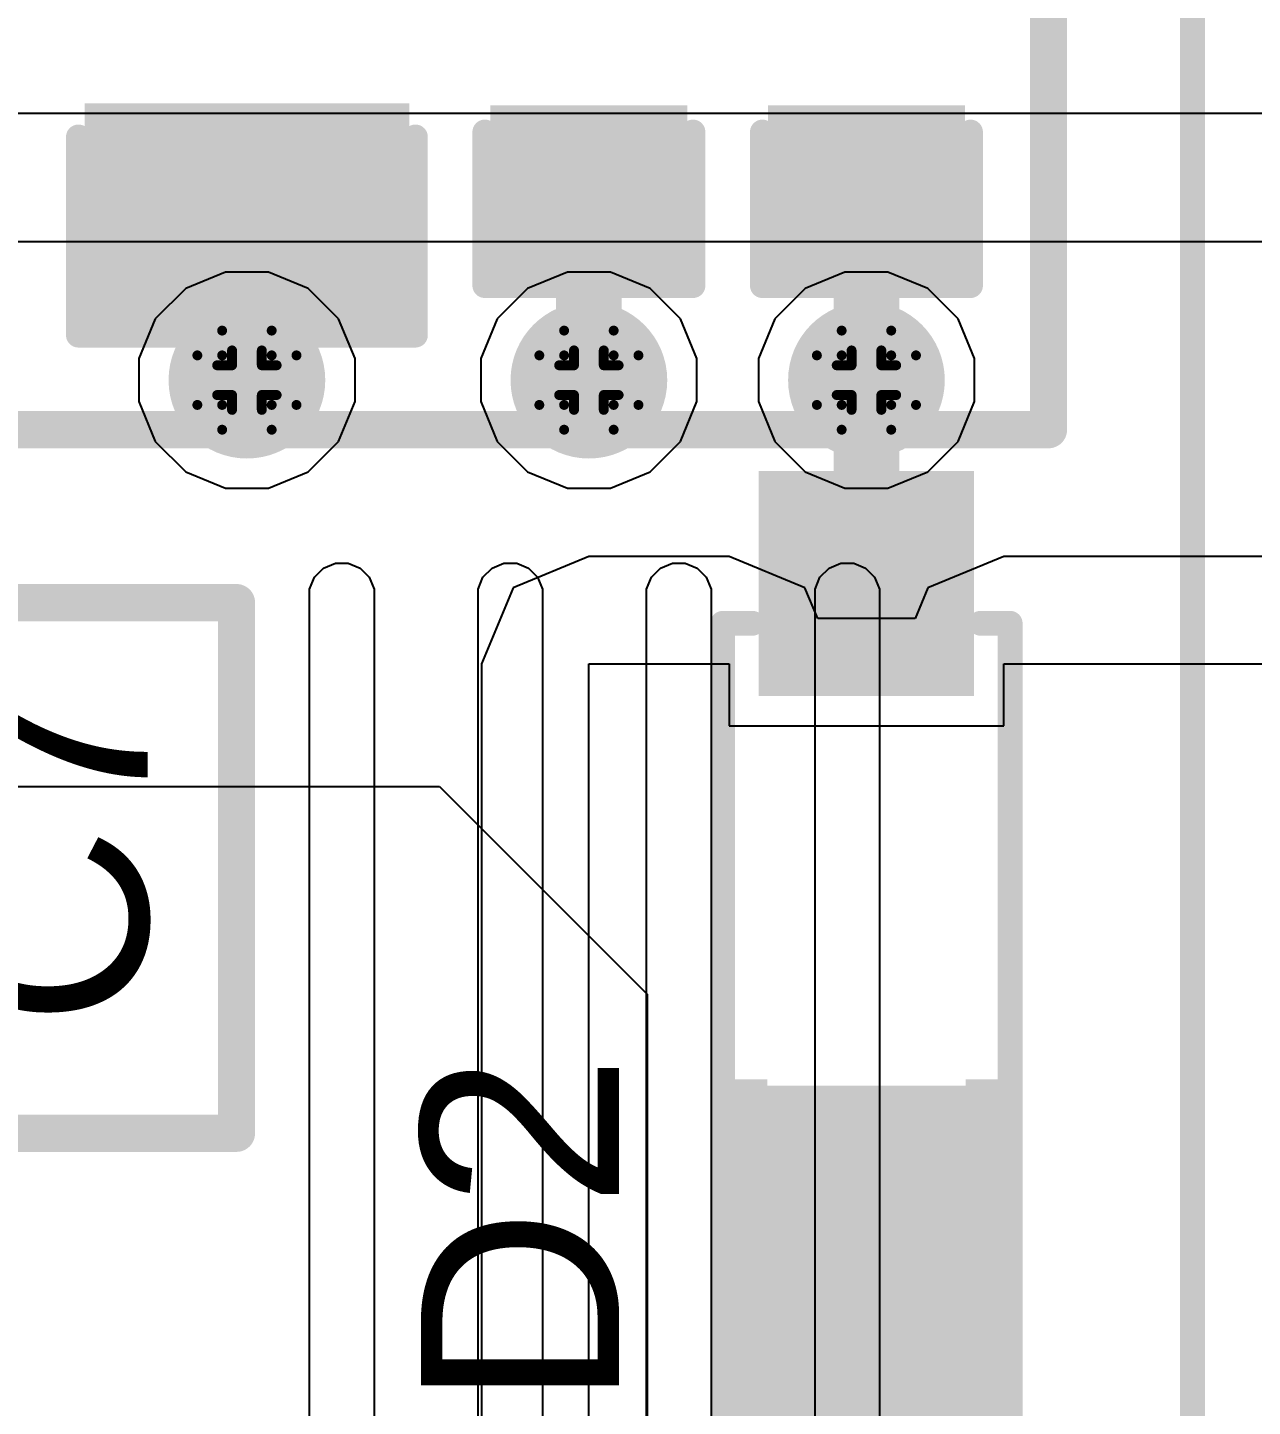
# Model space of a CAD drawing. Header units: inches. Extents: x -4 to 5258, y -4 to 5281.
# Drawn here: x 132.44 to 138.72, y 45.39 to 52.46 of the extents above; entities that cross this region are included whole.
import ezdxf

# ---------------------------------------------------------------- set-up
doc = ezdxf.new("R2010")
doc.units = ezdxf.units.IN
for name, color, linetype in [('Bottom Layer', 5, 'Continuous'), ('Bottom Solder', 6, 'Continuous'), ('Drill Drawing', 1, 'Continuous'), ('Layer 1', 16, 'Continuous'), ('Layer 2', 76, 'Continuous'), ('Top Layer', 1, 'Continuous'), ('Top Overlay', 2, 'Continuous'), ('Top Paste', 8, 'Continuous'), ('Top Solder', 216, 'Continuous'), ('Via Holes', 16, 'Continuous')]:
    doc.layers.add(name, color=color, linetype=linetype)
doc.styles.add('Arial', font='', dxfattribs={"height": 0.2})
doc.styles.get('Arial').set_extended_font_data('Arial')

# ---------------------------------------------------------------- blocks, each defined once
blk = doc.blocks.new('178_6165_0002_217')
at = {"layer": 'Top Overlay'}
blk.add_lwpolyline([(10.033, -3.047873, 0.127, 0.127, 0), (-10.033, -3.047873, 0.127, 0.127, 0)], format="xyseb", dxfattribs=at)
blk = doc.blocks.new('SOD_123_231')
at = {"layer": 'Top Layer'}
for points in [[(-1.09999526, 0.45000037), (-1.09999526, -0.45000037), (-2.0499959, -0.45000037), (-2.0499959, 0.45000037)], [(2.05000352, 0.45000037), (2.05000352, -0.45000037), (1.10000288, -0.45000037), (1.10000288, 0.45000037)]]:
    blk.add_hatch(color=1, dxfattribs=at).paths.add_polyline_path(points)
at = {"layer": 'Top Overlay'}
for points in [[(0.9652025399999999, 0.50799746), (2.81939746, 0.50799746), (2.81939746, 0.79999586), (0.9652025399999999, 0.79999586)], [(2.1183981, -0.7874), (2.81799538, -0.7874), (2.81799538, 0.7874), (2.1183981, 0.7874)], [(0.96523302, -0.7999628399999998), (2.81942794, -0.7999628399999998), (2.81942794, -0.50796444), (0.96523302, -0.50796444)]]:
    blk.add_hatch(color=2, dxfattribs=at).paths.add_polyline_path(points)
at = {"layer": 'Top Paste'}
for points in [[(-1.09999526, 0.45000037), (-1.09999526, -0.45000037), (-2.0499959, -0.45000037), (-2.0499959, 0.45000037)], [(2.05000352, 0.45000037), (2.05000352, -0.45000037), (1.10000288, -0.45000037), (1.10000288, 0.45000037)]]:
    blk.add_hatch(color=8, dxfattribs=at).paths.add_polyline_path(points)
at = {"layer": 'Top Solder'}
for points in [[(-0.9983952599999999, 0.55160037), (-0.9983952599999999, -0.55160037), (-2.1515959, -0.55160037), (-2.1515959, 0.55160037)], [(2.15160352, 0.55160037), (2.15160352, -0.55160037), (0.99840288, -0.55160037), (0.99840288, 0.55160037)]]:
    blk.add_hatch(color=216, dxfattribs=at).paths.add_polyline_path(points)
at = {"layer": 'Top Overlay'}
for points in [[(0.9652025399999999, 0.7366, 0.127, 0.127, 0), (-1.37159746, 0.7366, 0.127, 0.127, 0)], [(-1.37159746, 0.5842025399999999, 0.127, 0.127, 0), (-1.37159746, 0.7366, 0.127, 0.127, 0)], [(-1.37159746, -0.7366, 0.127, 0.127, 0), (-1.37159746, -0.5842025399999999, 0.127, 0.127, 0)], [(0.9652025399999999, -0.7366, 0.127, 0.127, 0), (-1.37159746, -0.7366, 0.127, 0.127, 0)]]:
    blk.add_lwpolyline(points, format="xyseb", dxfattribs=at)
for points in [[(-1.40334746, 0.7366, 0.0635, 0.0635, 1), (-1.33984746, 0.7366, 0.0635, 0.0635, 1)], [(-1.40334746, 0.7366, 0.0635, 0.0635, 1), (-1.33984746, 0.7366, 0.0635, 0.0635, 1)], [(0.93345254, 0.7366, 0.0635, 0.0635, 1), (0.99695254, 0.7366, 0.0635, 0.0635, 1)], [(-1.40334746, 0.5842025399999999, 0.0635, 0.0635, 1), (-1.33984746, 0.5842025399999999, 0.0635, 0.0635, 1)], [(-1.40334746, -0.5842025399999999, 0.0635, 0.0635, 1), (-1.33984746, -0.5842025399999999, 0.0635, 0.0635, 1)], [(-1.40334746, -0.7366, 0.0635, 0.0635, 1), (-1.33984746, -0.7366, 0.0635, 0.0635, 1)], [(-1.40334746, -0.7366, 0.0635, 0.0635, 1), (-1.33984746, -0.7366, 0.0635, 0.0635, 1)], [(0.93345254, -0.7366, 0.0635, 0.0635, 1), (0.99695254, -0.7366, 0.0635, 0.0635, 1)]]:
    blk.add_lwpolyline(points, format="xyseb", close=True, dxfattribs=at)
blk = doc.blocks.new('C___0603_304')
at = {"layer": 'Top Layer'}
for points in [[(-0.3809999999999999, 0.4445), (-0.3809999999999999, -0.4445), (-1.143, -0.4445), (-1.143, 0.4445)], [(1.143, 0.4445), (1.143, -0.4445), (0.3809999999999999, -0.4445), (0.3809999999999999, 0.4445)]]:
    blk.add_hatch(color=1, dxfattribs=at).paths.add_polyline_path(points)
at = {"layer": 'Top Paste'}
for points in [[(-0.3809999999999999, 0.4445), (-0.3809999999999999, -0.4445), (-1.143, -0.4445), (-1.143, 0.4445)], [(1.143, 0.4445), (1.143, -0.4445), (0.3809999999999999, -0.4445), (0.3809999999999999, 0.4445)]]:
    blk.add_hatch(color=8, dxfattribs=at).paths.add_polyline_path(points)
at = {"layer": 'Top Solder'}
for points in [[(-0.3210001199999999, 0.50449988), (-0.3210001199999999, -0.50449988), (-1.20299988, -0.50449988), (-1.20299988, 0.50449988)], [(1.20299988, 0.50449988), (1.20299988, -0.50449988), (0.3210001199999999, -0.50449988), (0.3210001199999999, 0.50449988)]]:
    blk.add_hatch(color=216, dxfattribs=at).paths.add_polyline_path(points)
at = {"layer": 'Top Overlay'}
for points in [[(-1.2446, 0.5334, 0.127, 0.127, 0), (-1.2446, -0.5334, 0.127, 0.127, 0)], [(-1.2446, 0.5334, 0.127, 0.127, 0), (-0.4571999999999999, 0.5334, 0.127, 0.127, 0)], [(0.4571999999999999, 0.5334, 0.127, 0.127, 0), (1.2446, 0.5334, 0.127, 0.127, 0)], [(1.2446, 0.5334, 0.127, 0.127, 0), (1.2446, -0.5334, 0.127, 0.127, 0)], [(-1.2446, -0.5334, 0.127, 0.127, 0), (-0.4571999999999999, -0.5334, 0.127, 0.127, 0)], [(0.4571999999999999, -0.5334, 0.127, 0.127, 0), (1.2446, -0.5334, 0.127, 0.127, 0)]]:
    blk.add_lwpolyline(points, format="xyseb", dxfattribs=at)
for points in [[(-1.27635, 0.5334, 0.0635, 0.0635, 1), (-1.21285, 0.5334, 0.0635, 0.0635, 1)], [(-1.27635, 0.5334, 0.0635, 0.0635, 1), (-1.21285, 0.5334, 0.0635, 0.0635, 1)], [(-0.4889499999999999, 0.5334, 0.0635, 0.0635, 1), (-0.42545, 0.5334, 0.0635, 0.0635, 1)], [(0.42545, 0.5334, 0.0635, 0.0635, 1), (0.4889499999999999, 0.5334, 0.0635, 0.0635, 1)], [(1.21285, 0.5334, 0.0635, 0.0635, 1), (1.27635, 0.5334, 0.0635, 0.0635, 1)], [(1.21285, 0.5334, 0.0635, 0.0635, 1), (1.27635, 0.5334, 0.0635, 0.0635, 1)], [(-1.27635, -0.5334, 0.0635, 0.0635, 1), (-1.21285, -0.5334, 0.0635, 0.0635, 1)], [(-1.27635, -0.5334, 0.0635, 0.0635, 1), (-1.21285, -0.5334, 0.0635, 0.0635, 1)], [(-0.4889499999999999, -0.5334, 0.0635, 0.0635, 1), (-0.42545, -0.5334, 0.0635, 0.0635, 1)], [(0.42545, -0.5334, 0.0635, 0.0635, 1), (0.4889499999999999, -0.5334, 0.0635, 0.0635, 1)], [(1.21285, -0.5334, 0.0635, 0.0635, 1), (1.27635, -0.5334, 0.0635, 0.0635, 1)], [(1.21285, -0.5334, 0.0635, 0.0635, 1), (1.27635, -0.5334, 0.0635, 0.0635, 1)]]:
    blk.add_lwpolyline(points, format="xyseb", close=True, dxfattribs=at)
blk = doc.blocks.new('C___0603_305')
at = {"layer": 'Top Layer'}
for points in [[(-0.3809999999999999, 0.4445), (-0.3809999999999999, -0.4445), (-1.143, -0.4445), (-1.143, 0.4445)], [(1.143, 0.4445), (1.143, -0.4445), (0.3809999999999999, -0.4445), (0.3809999999999999, 0.4445)]]:
    blk.add_hatch(color=1, dxfattribs=at).paths.add_polyline_path(points)
at = {"layer": 'Top Paste'}
for points in [[(-0.3809999999999999, 0.4445), (-0.3809999999999999, -0.4445), (-1.143, -0.4445), (-1.143, 0.4445)], [(1.143, 0.4445), (1.143, -0.4445), (0.3809999999999999, -0.4445), (0.3809999999999999, 0.4445)]]:
    blk.add_hatch(color=8, dxfattribs=at).paths.add_polyline_path(points)
at = {"layer": 'Top Solder'}
for points in [[(-0.3210001199999999, 0.50449988), (-0.3210001199999999, -0.50449988), (-1.20299988, -0.50449988), (-1.20299988, 0.50449988)], [(1.20299988, 0.50449988), (1.20299988, -0.50449988), (0.3210001199999999, -0.50449988), (0.3210001199999999, 0.50449988)]]:
    blk.add_hatch(color=216, dxfattribs=at).paths.add_polyline_path(points)
at = {"layer": 'Top Overlay'}
for points in [[(-1.2446, 0.5334, 0.127, 0.127, 0), (-1.2446, -0.5334, 0.127, 0.127, 0)], [(-1.2446, 0.5334, 0.127, 0.127, 0), (-0.4571999999999999, 0.5334, 0.127, 0.127, 0)], [(0.4571999999999999, 0.5334, 0.127, 0.127, 0), (1.2446, 0.5334, 0.127, 0.127, 0)], [(1.2446, 0.5334, 0.127, 0.127, 0), (1.2446, -0.5334, 0.127, 0.127, 0)], [(-1.2446, -0.5334, 0.127, 0.127, 0), (-0.4571999999999999, -0.5334, 0.127, 0.127, 0)], [(0.4571999999999999, -0.5334, 0.127, 0.127, 0), (1.2446, -0.5334, 0.127, 0.127, 0)]]:
    blk.add_lwpolyline(points, format="xyseb", dxfattribs=at)
for points in [[(-1.27635, 0.5334, 0.0635, 0.0635, 1), (-1.21285, 0.5334, 0.0635, 0.0635, 1)], [(-1.27635, 0.5334, 0.0635, 0.0635, 1), (-1.21285, 0.5334, 0.0635, 0.0635, 1)], [(-0.4889499999999999, 0.5334, 0.0635, 0.0635, 1), (-0.42545, 0.5334, 0.0635, 0.0635, 1)], [(0.42545, 0.5334, 0.0635, 0.0635, 1), (0.4889499999999999, 0.5334, 0.0635, 0.0635, 1)], [(1.21285, 0.5334, 0.0635, 0.0635, 1), (1.27635, 0.5334, 0.0635, 0.0635, 1)], [(1.21285, 0.5334, 0.0635, 0.0635, 1), (1.27635, 0.5334, 0.0635, 0.0635, 1)], [(-1.27635, -0.5334, 0.0635, 0.0635, 1), (-1.21285, -0.5334, 0.0635, 0.0635, 1)], [(-1.27635, -0.5334, 0.0635, 0.0635, 1), (-1.21285, -0.5334, 0.0635, 0.0635, 1)], [(-0.4889499999999999, -0.5334, 0.0635, 0.0635, 1), (-0.42545, -0.5334, 0.0635, 0.0635, 1)], [(0.42545, -0.5334, 0.0635, 0.0635, 1), (0.4889499999999999, -0.5334, 0.0635, 0.0635, 1)], [(1.21285, -0.5334, 0.0635, 0.0635, 1), (1.27635, -0.5334, 0.0635, 0.0635, 1)], [(1.21285, -0.5334, 0.0635, 0.0635, 1), (1.27635, -0.5334, 0.0635, 0.0635, 1)]]:
    blk.add_lwpolyline(points, format="xyseb", close=True, dxfattribs=at)
blk = doc.blocks.new('C___0805_306')
at = {"layer": 'Top Layer'}
for points in [[(-1.524, 0.7619999999999999), (-0.508, 0.7619999999999999), (-0.508, -0.7619999999999999), (-1.524, -0.7619999999999999)], [(0.508, 0.7619999999999999), (1.524, 0.7619999999999999), (1.524, -0.7619999999999999), (0.508, -0.7619999999999999)]]:
    blk.add_hatch(color=1, dxfattribs=at).paths.add_polyline_path(points)
at = {"layer": 'Top Paste'}
for points in [[(-1.524, 0.7619999999999999), (-0.508, 0.7619999999999999), (-0.508, -0.7619999999999999), (-1.524, -0.7619999999999999)], [(0.508, 0.7619999999999999), (1.524, 0.7619999999999999), (1.524, -0.7619999999999999), (0.508, -0.7619999999999999)]]:
    blk.add_hatch(color=8, dxfattribs=at).paths.add_polyline_path(points)
at = {"layer": 'Top Solder'}
for points in [[(-1.59399986, 0.8319998599999999), (-0.4380001399999999, 0.8319998599999999), (-0.4380001399999999, -0.8319998599999999), (-1.59399986, -0.8319998599999999)], [(0.4380001399999999, 0.8319998599999999), (1.59399986, 0.8319998599999999), (1.59399986, -0.8319998599999999), (0.4380001399999999, -0.8319998599999999)]]:
    blk.add_hatch(color=216, dxfattribs=at).paths.add_polyline_path(points)
at = {"layer": 'Top Overlay'}
for points in [[(-1.6256, 0.8636, 0.127, 0.127, 0), (-0.6096, 0.8636, 0.127, 0.127, 0)], [(-1.6256, 0.8636, 0.127, 0.127, 0), (-1.6256, -0.8636, 0.127, 0.127, 0)], [(0.6096, 0.8636, 0.127, 0.127, 0), (1.6256, 0.8636, 0.127, 0.127, 0)], [(1.6256, 0.8636, 0.127, 0.127, 0), (1.6256, -0.8636, 0.127, 0.127, 0)], [(-1.6256, -0.8636, 0.127, 0.127, 0), (-0.6096, -0.8636, 0.127, 0.127, 0)], [(0.6096, -0.8636, 0.127, 0.127, 0), (1.6256, -0.8636, 0.127, 0.127, 0)]]:
    blk.add_lwpolyline(points, format="xyseb", dxfattribs=at)
for points in [[(-1.65735, 0.8636, 0.0635, 0.0635, 1), (-1.59385, 0.8636, 0.0635, 0.0635, 1)], [(-1.65735, 0.8636, 0.0635, 0.0635, 1), (-1.59385, 0.8636, 0.0635, 0.0635, 1)], [(-0.64135, 0.8636, 0.0635, 0.0635, 1), (-0.57785, 0.8636, 0.0635, 0.0635, 1)], [(0.57785, 0.8636, 0.0635, 0.0635, 1), (0.64135, 0.8636, 0.0635, 0.0635, 1)], [(1.59385, 0.8636, 0.0635, 0.0635, 1), (1.65735, 0.8636, 0.0635, 0.0635, 1)], [(1.59385, 0.8636, 0.0635, 0.0635, 1), (1.65735, 0.8636, 0.0635, 0.0635, 1)], [(-1.65735, -0.8636, 0.0635, 0.0635, 1), (-1.59385, -0.8636, 0.0635, 0.0635, 1)], [(-1.65735, -0.8636, 0.0635, 0.0635, 1), (-1.59385, -0.8636, 0.0635, 0.0635, 1)], [(-0.64135, -0.8636, 0.0635, 0.0635, 1), (-0.57785, -0.8636, 0.0635, 0.0635, 1)], [(0.57785, -0.8636, 0.0635, 0.0635, 1), (0.64135, -0.8636, 0.0635, 0.0635, 1)], [(1.59385, -0.8636, 0.0635, 0.0635, 1), (1.65735, -0.8636, 0.0635, 0.0635, 1)], [(1.59385, -0.8636, 0.0635, 0.0635, 1), (1.65735, -0.8636, 0.0635, 0.0635, 1)]]:
    blk.add_lwpolyline(points, format="xyseb", close=True, dxfattribs=at)

msp = doc.modelspace()

# ---------------------------------------------------------------- hatches: boundary and pattern name
at = {"layer": 'Bottom Layer'}
h = msp.add_hatch(color=5, dxfattribs=at)
edge = h.paths.add_edge_path()
edge.add_arc((133.56810726, 50.64927132), 0.2999994, 0, 360)
h = msp.add_hatch(color=5, dxfattribs=at)
edge = h.paths.add_edge_path()
edge.add_arc((135.32079616, 50.64927132), 0.2999994, 0, 360)
h = msp.add_hatch(color=5, dxfattribs=at)
edge = h.paths.add_edge_path()
edge.add_arc((136.74330792, 50.64927132), 0.2999994, 0, 360)
at = {"layer": 'Bottom Solder'}
h = msp.add_hatch(color=6, dxfattribs=at)
edge = h.paths.add_edge_path()
edge.add_arc((133.56810726, 50.64927132), 0.4015993999999999, 0, 360)
h = msp.add_hatch(color=6, dxfattribs=at)
edge = h.paths.add_edge_path()
edge.add_arc((135.32079616, 50.64927132), 0.4015993999999999, 0, 360)
h = msp.add_hatch(color=6, dxfattribs=at)
edge = h.paths.add_edge_path()
edge.add_arc((136.74330792, 50.64927132), 0.4015993999999999, 0, 360)
at = {"layer": 'Layer 1'}
h = msp.add_hatch(color=16, dxfattribs=at)
edge = h.paths.add_edge_path()
edge.add_arc((133.56810726, 50.64927132), 0.2999994, 0, 360)
h = msp.add_hatch(color=16, dxfattribs=at)
edge = h.paths.add_edge_path()
edge.add_arc((135.32079616, 50.64927132), 0.2999994, 0, 360)
h = msp.add_hatch(color=16, dxfattribs=at)
edge = h.paths.add_edge_path()
edge.add_arc((136.74330792, 50.64927132), 0.2999994, 0, 360)
at = {"layer": 'Layer 2'}
h = msp.add_hatch(color=76, dxfattribs=at)
edge = h.paths.add_edge_path()
edge.add_arc((133.56810726, 50.64927132), 0.2999994, 0, 360)
h = msp.add_hatch(color=76, dxfattribs=at)
edge = h.paths.add_edge_path()
edge.add_arc((135.32079616, 50.64927132), 0.2999994, 0, 360)
h = msp.add_hatch(color=76, dxfattribs=at)
edge = h.paths.add_edge_path()
edge.add_arc((136.74330792, 50.64927132), 0.2999994, 0, 360)
at = {"layer": 'Top Layer'}
h = msp.add_hatch(color=1, dxfattribs=at)
edge = h.paths.add_edge_path()
edge.add_arc((133.56810726, 50.64927132), 0.2999994, 0, 360)
h = msp.add_hatch(color=1, dxfattribs=at)
edge = h.paths.add_edge_path()
edge.add_arc((135.32079616, 50.64927132), 0.2999994, 0, 360)
h = msp.add_hatch(color=1, dxfattribs=at)
edge = h.paths.add_edge_path()
edge.add_arc((136.74330792, 50.64927132), 0.2999994, 0, 360)
at = {"layer": 'Top Solder'}
h = msp.add_hatch(color=216, dxfattribs=at)
edge = h.paths.add_edge_path()
edge.add_arc((133.56810726, 50.64927132), 0.4015993999999999, 0, 360)
h = msp.add_hatch(color=216, dxfattribs=at)
edge = h.paths.add_edge_path()
edge.add_arc((135.32079616, 50.64927132), 0.4015993999999999, 0, 360)
h = msp.add_hatch(color=216, dxfattribs=at)
edge = h.paths.add_edge_path()
edge.add_arc((136.74330792, 50.64927132), 0.4015993999999999, 0, 360)
at = {"layer": 'Via Holes'}
h = msp.add_hatch(color=7, dxfattribs=at)
edge = h.paths.add_edge_path()
edge.add_arc((133.56810726, 50.64927132), 0.1499997, 0, 360)
h = msp.add_hatch(color=7, dxfattribs=at)
edge = h.paths.add_edge_path()
edge.add_arc((135.32079616, 50.64927132), 0.1499997, 0, 360)
h = msp.add_hatch(color=7, dxfattribs=at)
edge = h.paths.add_edge_path()
edge.add_arc((136.74330792, 50.64927132), 0.1499997, 0, 360)

# ---------------------------------------------------------------- linework, layer by layer
at = {"layer": 'Bottom Layer'}
for p, q in [((109.70905922, 51.36047131999999), (139.93418546, 51.36047131999999)), ((133.45790936, 51.20327072), (133.2542928, 51.11893001999999)), ((133.67830516, 51.20327072), (133.45790936, 51.20327072)), ((133.88192172, 51.11893001999999), (133.67830516, 51.20327072)), ((135.21059826, 51.20327072), (135.0069817, 51.11893001999999)), ((135.43099406, 51.20327072), (135.21059826, 51.20327072)), ((135.63461062, 51.11893001999999), (135.43099406, 51.20327072)), ((136.63311002, 51.20327072), (136.42949346, 51.11893001999999)), ((136.85350582, 51.20327072), (136.63311002, 51.20327072)), ((137.05712238, 51.11893001999999), (136.85350582, 51.20327072)), ((133.2542928, 51.11893001999999), (133.09844856, 50.96308578)), ((134.03776596, 50.96308578), (133.88192172, 51.11893001999999)), ((135.0069817, 51.11893001999999), (134.85113746, 50.96308578)), ((135.79045486, 50.96308578), (135.63461062, 51.11893001999999)), ((136.42949346, 51.11893001999999), (136.27364922, 50.96308578)), ((137.21296662, 50.96308578), (137.05712238, 51.11893001999999)), ((133.09844856, 50.96308578), (133.01410786, 50.75946922)), ((134.12210666, 50.75946922), (134.03776596, 50.96308578)), ((134.85113746, 50.96308578), (134.76679676, 50.75946922)), ((135.87479556, 50.75946922), (135.79045486, 50.96308578)), ((136.27364922, 50.96308578), (136.18930852, 50.75946922)), ((137.29730732, 50.75946922), (137.21296662, 50.96308578)), ((133.01410786, 50.75946922), (133.01410786, 50.53907341999999)), ((134.12210666, 50.53907341999999), (134.12210666, 50.75946922)), ((134.76679676, 50.75946922), (134.76679676, 50.53907341999999)), ((135.87479556, 50.53907341999999), (135.87479556, 50.75946922)), ((136.18930852, 50.75946922), (136.18930852, 50.53907341999999)), ((137.29730732, 50.53907341999999), (137.29730732, 50.75946922)), ((133.01410786, 50.53907341999999), (133.09844856, 50.33545685999999)), ((134.03776596, 50.33545685999999), (134.12210666, 50.53907341999999)), ((134.76679676, 50.53907341999999), (134.85113746, 50.33545685999999)), ((135.79045486, 50.33545685999999), (135.87479556, 50.53907341999999)), ((136.18930852, 50.53907341999999), (136.27364922, 50.33545685999999)), ((137.21296662, 50.33545685999999), (137.29730732, 50.53907341999999)), ((133.09844856, 50.33545685999999), (133.2542928, 50.17961262)), ((133.88192172, 50.17961262), (134.03776596, 50.33545685999999)), ((134.85113746, 50.33545685999999), (135.0069817, 50.17961262)), ((135.63461062, 50.17961262), (135.79045486, 50.33545685999999)), ((136.27364922, 50.33545685999999), (136.42949346, 50.17961262)), ((137.05712238, 50.17961262), (137.21296662, 50.33545685999999)), ((133.2542928, 50.17961262), (133.45790936, 50.09527191999999)), ((133.67830516, 50.09527191999999), (133.88192172, 50.17961262)), ((135.0069817, 50.17961262), (135.21059826, 50.09527191999999)), ((135.43099406, 50.09527191999999), (135.63461062, 50.17961262)), ((136.42949346, 50.17961262), (136.63311002, 50.09527191999999)), ((136.85350582, 50.09527191999999), (137.05712238, 50.17961262)), ((133.45790936, 50.09527191999999), (133.67830516, 50.09527191999999)), ((135.21059826, 50.09527191999999), (135.43099406, 50.09527191999999)), ((136.63311002, 50.09527191999999), (136.85350582, 50.09527191999999))]:
    msp.add_line(p, q, dxfattribs=at)
at = {"layer": 'Bottom Solder'}
for p, q in [((133.91439054, 49.63887456), (133.96083444, 49.68531846)), ((133.96083444, 49.68531846), (134.02151504, 49.71045429999999)), ((134.02151504, 49.71045429999999), (134.05435724, 49.71045429999999)), ((134.05435724, 49.71045429999999), (134.0871969, 49.71045429999999)), ((134.0871969, 49.71045429999999), (134.1478775, 49.68531846)), ((134.1478775, 49.68531846), (134.1943214, 49.63887456)), ((134.77799054, 49.63887456), (134.82443444, 49.68531846)), ((134.82443444, 49.68531846), (134.88511504, 49.71045429999999)), ((134.88511504, 49.71045429999999), (134.91795724, 49.71045429999999)), ((134.91795724, 49.71045429999999), (134.9507969, 49.71045429999999)), ((134.9507969, 49.71045429999999), (135.0114775, 49.68531846)), ((135.0114775, 49.68531846), (135.0579214, 49.63887456)), ((135.64159054, 49.63887456), (135.68803444, 49.68531846)), ((135.68803444, 49.68531846), (135.74871504, 49.71045429999999)), ((135.74871504, 49.71045429999999), (135.78155724, 49.71045429999999)), ((135.78155724, 49.71045429999999), (135.8143969, 49.71045429999999)), ((135.8143969, 49.71045429999999), (135.8750775, 49.68531846)), ((135.8750775, 49.68531846), (135.9215214, 49.63887456)), ((136.50519054, 49.63887456), (136.55163444, 49.68531846)), ((136.55163444, 49.68531846), (136.61231504, 49.71045429999999)), ((136.61231504, 49.71045429999999), (136.64515724, 49.71045429999999)), ((136.64515724, 49.71045429999999), (136.6779969, 49.71045429999999)), ((136.6779969, 49.71045429999999), (136.7386775, 49.68531846)), ((136.7386775, 49.68531846), (136.7851214, 49.63887456)), ((133.88925724, 49.57819396), (133.91439054, 49.63887456)), ((134.1943214, 49.63887456), (134.21945724, 49.57819396)), ((134.75285724, 49.57819396), (134.77799054, 49.63887456)), ((135.0579214, 49.63887456), (135.08305724, 49.57819396)), ((135.61645724, 49.57819396), (135.64159054, 49.63887456)), ((135.9215214, 49.63887456), (135.94665724, 49.57819396)), ((136.48005724, 49.57819396), (136.50519054, 49.63887456)), ((136.7851214, 49.63887456), (136.81025724, 49.57819396)), ((133.88925724, 49.5453543), (133.88925724, 49.57819396)), ((133.88925724, 42.0777543), (133.88925724, 49.5453543)), ((134.21945724, 49.57819396), (134.21945724, 49.5453543)), ((134.21945724, 49.5453543), (134.21945724, 49.5453543)), ((134.21945724, 49.5453543), (134.21945724, 42.0777543)), ((134.75285724, 49.5453543), (134.75285724, 49.57819396)), ((134.75285724, 42.0777543), (134.75285724, 49.5453543)), ((135.08305724, 49.57819396), (135.08305724, 49.5453543)), ((135.08305724, 49.5453543), (135.08305724, 49.5453543)), ((135.08305724, 49.5453543), (135.08305724, 42.0777543)), ((135.61645724, 49.5453543), (135.61645724, 49.57819396)), ((135.61645724, 42.0777543), (135.61645724, 49.5453543)), ((135.94665724, 49.57819396), (135.94665724, 49.5453543)), ((135.94665724, 49.5453543), (135.94665724, 49.5453543)), ((135.94665724, 49.5453543), (135.94665724, 42.0777543)), ((136.48005724, 49.5453543), (136.48005724, 49.57819396)), ((136.48005724, 42.0777543), (136.48005724, 49.5453543)), ((136.81025724, 49.57819396), (136.81025724, 49.5453543)), ((136.81025724, 49.5453543), (136.81025724, 49.5453543)), ((136.81025724, 49.5453543), (136.81025724, 42.0777543))]:
    msp.add_line(p, q, dxfattribs=at)
at = {"layer": 'Drill Drawing'}
for points in [[(133.44110726, 50.77627131999999, 0.0508, 0.0508, 0), (133.44110726, 50.90327131999999, 0.0508, 0.0508, 0)], [(133.44110726, 50.90327131999999, 0.0508, 0.0508, 0), (133.69510726, 50.90327131999999, 0.0508, 0.0508, 0)], [(133.69510726, 50.77627131999999, 0.0508, 0.0508, 0), (133.69510726, 50.90327131999999, 0.0508, 0.0508, 0)], [(135.19379616, 50.77627131999999, 0.0508, 0.0508, 0), (135.19379616, 50.90327131999999, 0.0508, 0.0508, 0)], [(135.19379616, 50.90327131999999, 0.0508, 0.0508, 0), (135.44779616, 50.90327131999999, 0.0508, 0.0508, 0)], [(135.44779616, 50.77627131999999, 0.0508, 0.0508, 0), (135.44779616, 50.90327131999999, 0.0508, 0.0508, 0)], [(136.61630792, 50.77627131999999, 0.0508, 0.0508, 0), (136.61630792, 50.90327131999999, 0.0508, 0.0508, 0)], [(136.61630792, 50.90327131999999, 0.0508, 0.0508, 0), (136.87030792, 50.90327131999999, 0.0508, 0.0508, 0)], [(136.87030792, 50.77627131999999, 0.0508, 0.0508, 0), (136.87030792, 50.90327131999999, 0.0508, 0.0508, 0)], [(133.49190726, 50.72547132, 0.0508, 0.0508, 0), (133.49190726, 50.80167131999999, 0.0508, 0.0508, 0)], [(133.49190726, 50.80167131999999, 0.0508, 0.0508, 0), (133.64430726, 50.80167131999999, 0.0508, 0.0508, 0)], [(133.64430726, 50.72547132, 0.0508, 0.0508, 0), (133.64430726, 50.80167131999999, 0.0508, 0.0508, 0)], [(135.24459616, 50.72547132, 0.0508, 0.0508, 0), (135.24459616, 50.80167131999999, 0.0508, 0.0508, 0)], [(135.24459616, 50.80167131999999, 0.0508, 0.0508, 0), (135.39699616, 50.80167131999999, 0.0508, 0.0508, 0)], [(135.39699616, 50.72547132, 0.0508, 0.0508, 0), (135.39699616, 50.80167131999999, 0.0508, 0.0508, 0)], [(136.66710792, 50.72547132, 0.0508, 0.0508, 0), (136.66710792, 50.80167131999999, 0.0508, 0.0508, 0)], [(136.66710792, 50.80167131999999, 0.0508, 0.0508, 0), (136.81950792, 50.80167131999999, 0.0508, 0.0508, 0)], [(136.81950792, 50.72547132, 0.0508, 0.0508, 0), (136.81950792, 50.80167131999999, 0.0508, 0.0508, 0)], [(133.31410726, 50.52227132, 0.0508, 0.0508, 0), (133.31410726, 50.77627131999999, 0.0508, 0.0508, 0)], [(133.31410726, 50.77627131999999, 0.0508, 0.0508, 0), (133.44110726, 50.77627131999999, 0.0508, 0.0508, 0)], [(133.41570726, 50.57307132, 0.0508, 0.0508, 0), (133.41570726, 50.72547132, 0.0508, 0.0508, 0)], [(133.41570726, 50.72547132, 0.0508, 0.0508, 0), (133.49190726, 50.72547132, 0.0508, 0.0508, 0)], [(133.64430726, 50.72547132, 0.0508, 0.0508, 0), (133.72050726, 50.72547132, 0.0508, 0.0508, 0)], [(133.69510726, 50.77627131999999, 0.0508, 0.0508, 0), (133.82210726, 50.77627131999999, 0.0508, 0.0508, 0)], [(133.72050726, 50.57307132, 0.0508, 0.0508, 0), (133.72050726, 50.72547132, 0.0508, 0.0508, 0)], [(133.82210726, 50.52227132, 0.0508, 0.0508, 0), (133.82210726, 50.77627131999999, 0.0508, 0.0508, 0)], [(135.06679616, 50.52227132, 0.0508, 0.0508, 0), (135.06679616, 50.77627131999999, 0.0508, 0.0508, 0)], [(135.06679616, 50.77627131999999, 0.0508, 0.0508, 0), (135.19379616, 50.77627131999999, 0.0508, 0.0508, 0)], [(135.16839616, 50.57307132, 0.0508, 0.0508, 0), (135.16839616, 50.72547132, 0.0508, 0.0508, 0)], [(135.16839616, 50.72547132, 0.0508, 0.0508, 0), (135.24459616, 50.72547132, 0.0508, 0.0508, 0)], [(135.39699616, 50.72547132, 0.0508, 0.0508, 0), (135.47319616, 50.72547132, 0.0508, 0.0508, 0)], [(135.44779616, 50.77627131999999, 0.0508, 0.0508, 0), (135.57479616, 50.77627131999999, 0.0508, 0.0508, 0)], [(135.47319616, 50.57307132, 0.0508, 0.0508, 0), (135.47319616, 50.72547132, 0.0508, 0.0508, 0)], [(135.57479616, 50.52227132, 0.0508, 0.0508, 0), (135.57479616, 50.77627131999999, 0.0508, 0.0508, 0)], [(136.48930792, 50.52227132, 0.0508, 0.0508, 0), (136.48930792, 50.77627131999999, 0.0508, 0.0508, 0)], [(136.48930792, 50.77627131999999, 0.0508, 0.0508, 0), (136.61630792, 50.77627131999999, 0.0508, 0.0508, 0)], [(136.59090792, 50.57307132, 0.0508, 0.0508, 0), (136.59090792, 50.72547132, 0.0508, 0.0508, 0)], [(136.59090792, 50.72547132, 0.0508, 0.0508, 0), (136.66710792, 50.72547132, 0.0508, 0.0508, 0)], [(136.81950792, 50.72547132, 0.0508, 0.0508, 0), (136.89570792, 50.72547132, 0.0508, 0.0508, 0)], [(136.87030792, 50.77627131999999, 0.0508, 0.0508, 0), (136.99730792, 50.77627131999999, 0.0508, 0.0508, 0)], [(136.89570792, 50.57307132, 0.0508, 0.0508, 0), (136.89570792, 50.72547132, 0.0508, 0.0508, 0)], [(136.99730792, 50.52227132, 0.0508, 0.0508, 0), (136.99730792, 50.77627131999999, 0.0508, 0.0508, 0)], [(133.31410726, 50.52227132, 0.0508, 0.0508, 0), (133.44110726, 50.52227132, 0.0508, 0.0508, 0)], [(133.41570726, 50.57307132, 0.0508, 0.0508, 0), (133.49190726, 50.57307132, 0.0508, 0.0508, 0)], [(133.44110726, 50.39527132, 0.0508, 0.0508, 0), (133.44110726, 50.52227132, 0.0508, 0.0508, 0)], [(133.49190726, 50.49687132, 0.0508, 0.0508, 0), (133.49190726, 50.57307132, 0.0508, 0.0508, 0)], [(133.64430726, 50.57307132, 0.0508, 0.0508, 0), (133.72050726, 50.57307132, 0.0508, 0.0508, 0)], [(133.64430726, 50.49687132, 0.0508, 0.0508, 0), (133.64430726, 50.57307132, 0.0508, 0.0508, 0)], [(133.69510726, 50.52227132, 0.0508, 0.0508, 0), (133.82210726, 50.52227132, 0.0508, 0.0508, 0)], [(133.69510726, 50.39527132, 0.0508, 0.0508, 0), (133.69510726, 50.52227132, 0.0508, 0.0508, 0)], [(135.06679616, 50.52227132, 0.0508, 0.0508, 0), (135.19379616, 50.52227132, 0.0508, 0.0508, 0)], [(135.16839616, 50.57307132, 0.0508, 0.0508, 0), (135.24459616, 50.57307132, 0.0508, 0.0508, 0)], [(135.19379616, 50.39527132, 0.0508, 0.0508, 0), (135.19379616, 50.52227132, 0.0508, 0.0508, 0)], [(135.24459616, 50.49687132, 0.0508, 0.0508, 0), (135.24459616, 50.57307132, 0.0508, 0.0508, 0)], [(135.39699616, 50.57307132, 0.0508, 0.0508, 0), (135.47319616, 50.57307132, 0.0508, 0.0508, 0)], [(135.39699616, 50.49687132, 0.0508, 0.0508, 0), (135.39699616, 50.57307132, 0.0508, 0.0508, 0)], [(135.44779616, 50.52227132, 0.0508, 0.0508, 0), (135.57479616, 50.52227132, 0.0508, 0.0508, 0)], [(135.44779616, 50.39527132, 0.0508, 0.0508, 0), (135.44779616, 50.52227132, 0.0508, 0.0508, 0)], [(136.48930792, 50.52227132, 0.0508, 0.0508, 0), (136.61630792, 50.52227132, 0.0508, 0.0508, 0)], [(136.59090792, 50.57307132, 0.0508, 0.0508, 0), (136.66710792, 50.57307132, 0.0508, 0.0508, 0)], [(136.61630792, 50.39527132, 0.0508, 0.0508, 0), (136.61630792, 50.52227132, 0.0508, 0.0508, 0)], [(136.66710792, 50.49687132, 0.0508, 0.0508, 0), (136.66710792, 50.57307132, 0.0508, 0.0508, 0)], [(136.81950792, 50.57307132, 0.0508, 0.0508, 0), (136.89570792, 50.57307132, 0.0508, 0.0508, 0)], [(136.81950792, 50.49687132, 0.0508, 0.0508, 0), (136.81950792, 50.57307132, 0.0508, 0.0508, 0)], [(136.87030792, 50.52227132, 0.0508, 0.0508, 0), (136.99730792, 50.52227132, 0.0508, 0.0508, 0)], [(136.87030792, 50.39527132, 0.0508, 0.0508, 0), (136.87030792, 50.52227132, 0.0508, 0.0508, 0)], [(133.49190726, 50.49687132, 0.0508, 0.0508, 0), (133.64430726, 50.49687132, 0.0508, 0.0508, 0)], [(135.24459616, 50.49687132, 0.0508, 0.0508, 0), (135.39699616, 50.49687132, 0.0508, 0.0508, 0)], [(136.66710792, 50.49687132, 0.0508, 0.0508, 0), (136.81950792, 50.49687132, 0.0508, 0.0508, 0)], [(133.44110726, 50.39527132, 0.0508, 0.0508, 0), (133.69510726, 50.39527132, 0.0508, 0.0508, 0)], [(135.19379616, 50.39527132, 0.0508, 0.0508, 0), (135.44779616, 50.39527132, 0.0508, 0.0508, 0)], [(136.61630792, 50.39527132, 0.0508, 0.0508, 0), (136.87030792, 50.39527132, 0.0508, 0.0508, 0)]]:
    msp.add_lwpolyline(points, format="xyseb", dxfattribs=at)
for points in [[(133.42840726, 50.90327131999999, 0.0254, 0.0254, 1), (133.45380726, 50.90327131999999, 0.0254, 0.0254, 1)], [(133.42840726, 50.90327131999999, 0.0254, 0.0254, 1), (133.45380726, 50.90327131999999, 0.0254, 0.0254, 1)], [(133.68240726, 50.90327131999999, 0.0254, 0.0254, 1), (133.70780726, 50.90327131999999, 0.0254, 0.0254, 1)], [(133.68240726, 50.90327131999999, 0.0254, 0.0254, 1), (133.70780726, 50.90327131999999, 0.0254, 0.0254, 1)], [(135.18109616, 50.90327131999999, 0.0254, 0.0254, 1), (135.20649616, 50.90327131999999, 0.0254, 0.0254, 1)], [(135.18109616, 50.90327131999999, 0.0254, 0.0254, 1), (135.20649616, 50.90327131999999, 0.0254, 0.0254, 1)], [(135.43509616, 50.90327131999999, 0.0254, 0.0254, 1), (135.46049616, 50.90327131999999, 0.0254, 0.0254, 1)], [(135.43509616, 50.90327131999999, 0.0254, 0.0254, 1), (135.46049616, 50.90327131999999, 0.0254, 0.0254, 1)], [(136.60360792, 50.90327131999999, 0.0254, 0.0254, 1), (136.62900792, 50.90327131999999, 0.0254, 0.0254, 1)], [(136.60360792, 50.90327131999999, 0.0254, 0.0254, 1), (136.62900792, 50.90327131999999, 0.0254, 0.0254, 1)], [(136.85760792, 50.90327131999999, 0.0254, 0.0254, 1), (136.88300792, 50.90327131999999, 0.0254, 0.0254, 1)], [(136.85760792, 50.90327131999999, 0.0254, 0.0254, 1), (136.88300792, 50.90327131999999, 0.0254, 0.0254, 1)], [(133.47920726, 50.80167131999999, 0.0254, 0.0254, 1), (133.50460726, 50.80167131999999, 0.0254, 0.0254, 1)], [(133.47920726, 50.80167131999999, 0.0254, 0.0254, 1), (133.50460726, 50.80167131999999, 0.0254, 0.0254, 1)], [(133.63160726, 50.80167131999999, 0.0254, 0.0254, 1), (133.65700726, 50.80167131999999, 0.0254, 0.0254, 1)], [(133.63160726, 50.80167131999999, 0.0254, 0.0254, 1), (133.65700726, 50.80167131999999, 0.0254, 0.0254, 1)], [(135.23189616, 50.80167131999999, 0.0254, 0.0254, 1), (135.25729616, 50.80167131999999, 0.0254, 0.0254, 1)], [(135.23189616, 50.80167131999999, 0.0254, 0.0254, 1), (135.25729616, 50.80167131999999, 0.0254, 0.0254, 1)], [(135.38429616, 50.80167131999999, 0.0254, 0.0254, 1), (135.40969616, 50.80167131999999, 0.0254, 0.0254, 1)], [(135.38429616, 50.80167131999999, 0.0254, 0.0254, 1), (135.40969616, 50.80167131999999, 0.0254, 0.0254, 1)], [(136.65440792, 50.80167131999999, 0.0254, 0.0254, 1), (136.67980792, 50.80167131999999, 0.0254, 0.0254, 1)], [(136.65440792, 50.80167131999999, 0.0254, 0.0254, 1), (136.67980792, 50.80167131999999, 0.0254, 0.0254, 1)], [(136.80680792, 50.80167131999999, 0.0254, 0.0254, 1), (136.83220792, 50.80167131999999, 0.0254, 0.0254, 1)], [(136.80680792, 50.80167131999999, 0.0254, 0.0254, 1), (136.83220792, 50.80167131999999, 0.0254, 0.0254, 1)], [(133.30140726, 50.77627131999999, 0.0254, 0.0254, 1), (133.32680726, 50.77627131999999, 0.0254, 0.0254, 1)], [(133.30140726, 50.77627131999999, 0.0254, 0.0254, 1), (133.32680726, 50.77627131999999, 0.0254, 0.0254, 1)], [(133.40300726, 50.72547132, 0.0254, 0.0254, 1), (133.42840726, 50.72547132, 0.0254, 0.0254, 1)], [(133.40300726, 50.72547132, 0.0254, 0.0254, 1), (133.42840726, 50.72547132, 0.0254, 0.0254, 1)], [(133.42840726, 50.77627131999999, 0.0254, 0.0254, 1), (133.45380726, 50.77627131999999, 0.0254, 0.0254, 1)], [(133.42840726, 50.77627131999999, 0.0254, 0.0254, 1), (133.45380726, 50.77627131999999, 0.0254, 0.0254, 1)], [(133.47920726, 50.72547132, 0.0254, 0.0254, 1), (133.50460726, 50.72547132, 0.0254, 0.0254, 1)], [(133.47920726, 50.72547132, 0.0254, 0.0254, 1), (133.50460726, 50.72547132, 0.0254, 0.0254, 1)], [(133.63160726, 50.72547132, 0.0254, 0.0254, 1), (133.65700726, 50.72547132, 0.0254, 0.0254, 1)], [(133.63160726, 50.72547132, 0.0254, 0.0254, 1), (133.65700726, 50.72547132, 0.0254, 0.0254, 1)], [(133.68240726, 50.77627131999999, 0.0254, 0.0254, 1), (133.70780726, 50.77627131999999, 0.0254, 0.0254, 1)], [(133.68240726, 50.77627131999999, 0.0254, 0.0254, 1), (133.70780726, 50.77627131999999, 0.0254, 0.0254, 1)], [(133.70780726, 50.72547132, 0.0254, 0.0254, 1), (133.73320726, 50.72547132, 0.0254, 0.0254, 1)], [(133.70780726, 50.72547132, 0.0254, 0.0254, 1), (133.73320726, 50.72547132, 0.0254, 0.0254, 1)], [(133.80940726, 50.77627131999999, 0.0254, 0.0254, 1), (133.83480726, 50.77627131999999, 0.0254, 0.0254, 1)], [(133.80940726, 50.77627131999999, 0.0254, 0.0254, 1), (133.83480726, 50.77627131999999, 0.0254, 0.0254, 1)], [(135.05409616, 50.77627131999999, 0.0254, 0.0254, 1), (135.07949616, 50.77627131999999, 0.0254, 0.0254, 1)], [(135.05409616, 50.77627131999999, 0.0254, 0.0254, 1), (135.07949616, 50.77627131999999, 0.0254, 0.0254, 1)], [(135.15569616, 50.72547132, 0.0254, 0.0254, 1), (135.18109616, 50.72547132, 0.0254, 0.0254, 1)], [(135.15569616, 50.72547132, 0.0254, 0.0254, 1), (135.18109616, 50.72547132, 0.0254, 0.0254, 1)], [(135.18109616, 50.77627131999999, 0.0254, 0.0254, 1), (135.20649616, 50.77627131999999, 0.0254, 0.0254, 1)], [(135.18109616, 50.77627131999999, 0.0254, 0.0254, 1), (135.20649616, 50.77627131999999, 0.0254, 0.0254, 1)], [(135.23189616, 50.72547132, 0.0254, 0.0254, 1), (135.25729616, 50.72547132, 0.0254, 0.0254, 1)], [(135.23189616, 50.72547132, 0.0254, 0.0254, 1), (135.25729616, 50.72547132, 0.0254, 0.0254, 1)], [(135.38429616, 50.72547132, 0.0254, 0.0254, 1), (135.40969616, 50.72547132, 0.0254, 0.0254, 1)], [(135.38429616, 50.72547132, 0.0254, 0.0254, 1), (135.40969616, 50.72547132, 0.0254, 0.0254, 1)], [(135.43509616, 50.77627131999999, 0.0254, 0.0254, 1), (135.46049616, 50.77627131999999, 0.0254, 0.0254, 1)], [(135.43509616, 50.77627131999999, 0.0254, 0.0254, 1), (135.46049616, 50.77627131999999, 0.0254, 0.0254, 1)], [(135.46049616, 50.72547132, 0.0254, 0.0254, 1), (135.48589616, 50.72547132, 0.0254, 0.0254, 1)], [(135.46049616, 50.72547132, 0.0254, 0.0254, 1), (135.48589616, 50.72547132, 0.0254, 0.0254, 1)], [(135.56209616, 50.77627131999999, 0.0254, 0.0254, 1), (135.58749616, 50.77627131999999, 0.0254, 0.0254, 1)], [(135.56209616, 50.77627131999999, 0.0254, 0.0254, 1), (135.58749616, 50.77627131999999, 0.0254, 0.0254, 1)], [(136.47660792, 50.77627131999999, 0.0254, 0.0254, 1), (136.50200792, 50.77627131999999, 0.0254, 0.0254, 1)], [(136.47660792, 50.77627131999999, 0.0254, 0.0254, 1), (136.50200792, 50.77627131999999, 0.0254, 0.0254, 1)], [(136.57820792, 50.72547132, 0.0254, 0.0254, 1), (136.60360792, 50.72547132, 0.0254, 0.0254, 1)], [(136.57820792, 50.72547132, 0.0254, 0.0254, 1), (136.60360792, 50.72547132, 0.0254, 0.0254, 1)], [(136.60360792, 50.77627131999999, 0.0254, 0.0254, 1), (136.62900792, 50.77627131999999, 0.0254, 0.0254, 1)], [(136.60360792, 50.77627131999999, 0.0254, 0.0254, 1), (136.62900792, 50.77627131999999, 0.0254, 0.0254, 1)], [(136.65440792, 50.72547132, 0.0254, 0.0254, 1), (136.67980792, 50.72547132, 0.0254, 0.0254, 1)], [(136.65440792, 50.72547132, 0.0254, 0.0254, 1), (136.67980792, 50.72547132, 0.0254, 0.0254, 1)], [(136.80680792, 50.72547132, 0.0254, 0.0254, 1), (136.83220792, 50.72547132, 0.0254, 0.0254, 1)], [(136.80680792, 50.72547132, 0.0254, 0.0254, 1), (136.83220792, 50.72547132, 0.0254, 0.0254, 1)], [(136.85760792, 50.77627131999999, 0.0254, 0.0254, 1), (136.88300792, 50.77627131999999, 0.0254, 0.0254, 1)], [(136.85760792, 50.77627131999999, 0.0254, 0.0254, 1), (136.88300792, 50.77627131999999, 0.0254, 0.0254, 1)], [(136.88300792, 50.72547132, 0.0254, 0.0254, 1), (136.90840792, 50.72547132, 0.0254, 0.0254, 1)], [(136.88300792, 50.72547132, 0.0254, 0.0254, 1), (136.90840792, 50.72547132, 0.0254, 0.0254, 1)], [(136.98460792, 50.77627131999999, 0.0254, 0.0254, 1), (137.01000792, 50.77627131999999, 0.0254, 0.0254, 1)], [(136.98460792, 50.77627131999999, 0.0254, 0.0254, 1), (137.01000792, 50.77627131999999, 0.0254, 0.0254, 1)], [(133.30140726, 50.52227132, 0.0254, 0.0254, 1), (133.32680726, 50.52227132, 0.0254, 0.0254, 1)], [(133.30140726, 50.52227132, 0.0254, 0.0254, 1), (133.32680726, 50.52227132, 0.0254, 0.0254, 1)], [(133.40300726, 50.57307132, 0.0254, 0.0254, 1), (133.42840726, 50.57307132, 0.0254, 0.0254, 1)], [(133.40300726, 50.57307132, 0.0254, 0.0254, 1), (133.42840726, 50.57307132, 0.0254, 0.0254, 1)], [(133.42840726, 50.52227132, 0.0254, 0.0254, 1), (133.45380726, 50.52227132, 0.0254, 0.0254, 1)], [(133.42840726, 50.52227132, 0.0254, 0.0254, 1), (133.45380726, 50.52227132, 0.0254, 0.0254, 1)], [(133.47920726, 50.57307132, 0.0254, 0.0254, 1), (133.50460726, 50.57307132, 0.0254, 0.0254, 1)], [(133.47920726, 50.57307132, 0.0254, 0.0254, 1), (133.50460726, 50.57307132, 0.0254, 0.0254, 1)], [(133.63160726, 50.57307132, 0.0254, 0.0254, 1), (133.65700726, 50.57307132, 0.0254, 0.0254, 1)], [(133.63160726, 50.57307132, 0.0254, 0.0254, 1), (133.65700726, 50.57307132, 0.0254, 0.0254, 1)], [(133.68240726, 50.52227132, 0.0254, 0.0254, 1), (133.70780726, 50.52227132, 0.0254, 0.0254, 1)], [(133.68240726, 50.52227132, 0.0254, 0.0254, 1), (133.70780726, 50.52227132, 0.0254, 0.0254, 1)], [(133.70780726, 50.57307132, 0.0254, 0.0254, 1), (133.73320726, 50.57307132, 0.0254, 0.0254, 1)], [(133.70780726, 50.57307132, 0.0254, 0.0254, 1), (133.73320726, 50.57307132, 0.0254, 0.0254, 1)], [(133.80940726, 50.52227132, 0.0254, 0.0254, 1), (133.83480726, 50.52227132, 0.0254, 0.0254, 1)], [(133.80940726, 50.52227132, 0.0254, 0.0254, 1), (133.83480726, 50.52227132, 0.0254, 0.0254, 1)], [(135.05409616, 50.52227132, 0.0254, 0.0254, 1), (135.07949616, 50.52227132, 0.0254, 0.0254, 1)], [(135.05409616, 50.52227132, 0.0254, 0.0254, 1), (135.07949616, 50.52227132, 0.0254, 0.0254, 1)], [(135.15569616, 50.57307132, 0.0254, 0.0254, 1), (135.18109616, 50.57307132, 0.0254, 0.0254, 1)], [(135.15569616, 50.57307132, 0.0254, 0.0254, 1), (135.18109616, 50.57307132, 0.0254, 0.0254, 1)], [(135.18109616, 50.52227132, 0.0254, 0.0254, 1), (135.20649616, 50.52227132, 0.0254, 0.0254, 1)], [(135.18109616, 50.52227132, 0.0254, 0.0254, 1), (135.20649616, 50.52227132, 0.0254, 0.0254, 1)], [(135.23189616, 50.57307132, 0.0254, 0.0254, 1), (135.25729616, 50.57307132, 0.0254, 0.0254, 1)], [(135.23189616, 50.57307132, 0.0254, 0.0254, 1), (135.25729616, 50.57307132, 0.0254, 0.0254, 1)], [(135.38429616, 50.57307132, 0.0254, 0.0254, 1), (135.40969616, 50.57307132, 0.0254, 0.0254, 1)], [(135.38429616, 50.57307132, 0.0254, 0.0254, 1), (135.40969616, 50.57307132, 0.0254, 0.0254, 1)], [(135.43509616, 50.52227132, 0.0254, 0.0254, 1), (135.46049616, 50.52227132, 0.0254, 0.0254, 1)], [(135.43509616, 50.52227132, 0.0254, 0.0254, 1), (135.46049616, 50.52227132, 0.0254, 0.0254, 1)], [(135.46049616, 50.57307132, 0.0254, 0.0254, 1), (135.48589616, 50.57307132, 0.0254, 0.0254, 1)], [(135.46049616, 50.57307132, 0.0254, 0.0254, 1), (135.48589616, 50.57307132, 0.0254, 0.0254, 1)], [(135.56209616, 50.52227132, 0.0254, 0.0254, 1), (135.58749616, 50.52227132, 0.0254, 0.0254, 1)], [(135.56209616, 50.52227132, 0.0254, 0.0254, 1), (135.58749616, 50.52227132, 0.0254, 0.0254, 1)], [(136.47660792, 50.52227132, 0.0254, 0.0254, 1), (136.50200792, 50.52227132, 0.0254, 0.0254, 1)], [(136.47660792, 50.52227132, 0.0254, 0.0254, 1), (136.50200792, 50.52227132, 0.0254, 0.0254, 1)], [(136.57820792, 50.57307132, 0.0254, 0.0254, 1), (136.60360792, 50.57307132, 0.0254, 0.0254, 1)], [(136.57820792, 50.57307132, 0.0254, 0.0254, 1), (136.60360792, 50.57307132, 0.0254, 0.0254, 1)], [(136.60360792, 50.52227132, 0.0254, 0.0254, 1), (136.62900792, 50.52227132, 0.0254, 0.0254, 1)], [(136.60360792, 50.52227132, 0.0254, 0.0254, 1), (136.62900792, 50.52227132, 0.0254, 0.0254, 1)], [(136.65440792, 50.57307132, 0.0254, 0.0254, 1), (136.67980792, 50.57307132, 0.0254, 0.0254, 1)], [(136.65440792, 50.57307132, 0.0254, 0.0254, 1), (136.67980792, 50.57307132, 0.0254, 0.0254, 1)], [(136.80680792, 50.57307132, 0.0254, 0.0254, 1), (136.83220792, 50.57307132, 0.0254, 0.0254, 1)], [(136.80680792, 50.57307132, 0.0254, 0.0254, 1), (136.83220792, 50.57307132, 0.0254, 0.0254, 1)], [(136.85760792, 50.52227132, 0.0254, 0.0254, 1), (136.88300792, 50.52227132, 0.0254, 0.0254, 1)], [(136.85760792, 50.52227132, 0.0254, 0.0254, 1), (136.88300792, 50.52227132, 0.0254, 0.0254, 1)], [(136.88300792, 50.57307132, 0.0254, 0.0254, 1), (136.90840792, 50.57307132, 0.0254, 0.0254, 1)], [(136.88300792, 50.57307132, 0.0254, 0.0254, 1), (136.90840792, 50.57307132, 0.0254, 0.0254, 1)], [(136.98460792, 50.52227132, 0.0254, 0.0254, 1), (137.01000792, 50.52227132, 0.0254, 0.0254, 1)], [(136.98460792, 50.52227132, 0.0254, 0.0254, 1), (137.01000792, 50.52227132, 0.0254, 0.0254, 1)], [(133.47920726, 50.49687132, 0.0254, 0.0254, 1), (133.50460726, 50.49687132, 0.0254, 0.0254, 1)], [(133.47920726, 50.49687132, 0.0254, 0.0254, 1), (133.50460726, 50.49687132, 0.0254, 0.0254, 1)], [(133.63160726, 50.49687132, 0.0254, 0.0254, 1), (133.65700726, 50.49687132, 0.0254, 0.0254, 1)], [(133.63160726, 50.49687132, 0.0254, 0.0254, 1), (133.65700726, 50.49687132, 0.0254, 0.0254, 1)], [(135.23189616, 50.49687132, 0.0254, 0.0254, 1), (135.25729616, 50.49687132, 0.0254, 0.0254, 1)], [(135.23189616, 50.49687132, 0.0254, 0.0254, 1), (135.25729616, 50.49687132, 0.0254, 0.0254, 1)], [(135.38429616, 50.49687132, 0.0254, 0.0254, 1), (135.40969616, 50.49687132, 0.0254, 0.0254, 1)], [(135.38429616, 50.49687132, 0.0254, 0.0254, 1), (135.40969616, 50.49687132, 0.0254, 0.0254, 1)], [(136.65440792, 50.49687132, 0.0254, 0.0254, 1), (136.67980792, 50.49687132, 0.0254, 0.0254, 1)], [(136.65440792, 50.49687132, 0.0254, 0.0254, 1), (136.67980792, 50.49687132, 0.0254, 0.0254, 1)], [(136.80680792, 50.49687132, 0.0254, 0.0254, 1), (136.83220792, 50.49687132, 0.0254, 0.0254, 1)], [(136.80680792, 50.49687132, 0.0254, 0.0254, 1), (136.83220792, 50.49687132, 0.0254, 0.0254, 1)], [(133.42840726, 50.39527132, 0.0254, 0.0254, 1), (133.45380726, 50.39527132, 0.0254, 0.0254, 1)], [(133.42840726, 50.39527132, 0.0254, 0.0254, 1), (133.45380726, 50.39527132, 0.0254, 0.0254, 1)], [(133.68240726, 50.39527132, 0.0254, 0.0254, 1), (133.70780726, 50.39527132, 0.0254, 0.0254, 1)], [(133.68240726, 50.39527132, 0.0254, 0.0254, 1), (133.70780726, 50.39527132, 0.0254, 0.0254, 1)], [(135.18109616, 50.39527132, 0.0254, 0.0254, 1), (135.20649616, 50.39527132, 0.0254, 0.0254, 1)], [(135.18109616, 50.39527132, 0.0254, 0.0254, 1), (135.20649616, 50.39527132, 0.0254, 0.0254, 1)], [(135.43509616, 50.39527132, 0.0254, 0.0254, 1), (135.46049616, 50.39527132, 0.0254, 0.0254, 1)], [(135.43509616, 50.39527132, 0.0254, 0.0254, 1), (135.46049616, 50.39527132, 0.0254, 0.0254, 1)], [(136.60360792, 50.39527132, 0.0254, 0.0254, 1), (136.62900792, 50.39527132, 0.0254, 0.0254, 1)], [(136.60360792, 50.39527132, 0.0254, 0.0254, 1), (136.62900792, 50.39527132, 0.0254, 0.0254, 1)], [(136.85760792, 50.39527132, 0.0254, 0.0254, 1), (136.88300792, 50.39527132, 0.0254, 0.0254, 1)], [(136.85760792, 50.39527132, 0.0254, 0.0254, 1), (136.88300792, 50.39527132, 0.0254, 0.0254, 1)]]:
    msp.add_lwpolyline(points, format="xyseb", close=True, dxfattribs=at)
at = {"layer": 'Layer 2'}
for p, q in [((112.17477184, 48.56647132), (134.5549252, 48.56646624)), ((134.5549252, 48.56646624), (135.61897438, 47.50242721999999)), ((135.61897438, 47.50242721999999), (135.61897438, 26.41767132))]:
    msp.add_line(p, q, dxfattribs=at)
at = {"layer": 'Top Layer'}
for p, q in [((122.96735884, 52.01804938), (140.2893054, 52.01804938)), ((135.32079616, 49.74591524), (134.93199074, 49.58486653999999)), ((136.03931136, 49.74591524), (135.32079616, 49.74591524)), ((136.42811678, 49.58486653999999), (136.03931136, 49.74591524)), ((137.44730956, 49.74591524), (137.05850414, 49.58486653999999)), ((140.38813426, 49.74591524), (137.44730956, 49.74591524)), ((134.93199074, 49.58486653999999), (134.77094204, 49.19606112)), ((136.49337192, 49.42732812), (136.42811678, 49.58486653999999)), ((137.05850414, 49.58486653999999), (136.993249, 49.42732812)), ((136.993249, 49.42732812), (136.49337192, 49.42732812)), ((134.77094204, 49.19606112), (134.77094712, 32.58484212)), ((135.32080124, 32.58484212), (135.32079616, 49.19606112)), ((135.32079616, 49.19606112), (136.03931136, 49.19606112)), ((136.03931136, 49.19606112), (136.03931136, 48.877474)), ((137.44730956, 48.877474), (137.44730956, 49.19606112)), ((137.44730956, 49.19606112), (145.51528682, 49.19606112)), ((136.03931136, 48.877474), (137.44730956, 48.877474))]:
    msp.add_line(p, q, dxfattribs=at)
for points in [[(135.3207987, 51.6164322, 0.3356228999999999, 0.3356228999999999, 0), (135.32080124, 51.61643474, 0.3356228999999999, 0.3356228999999999, 0)], [(135.3207987, 50.64927386, 0.3356228999999999, 0.3356228999999999, 0), (135.3207987, 51.6164322, 0.3356228999999999, 0.3356228999999999, 0)], [(136.74331046, 49.60647432, 0.3356228999999999, 0.3356228999999999, 0), (136.74331046, 51.61629757999999, 0.3356228999999999, 0.3356228999999999, 0)], [(133.56810726, 50.64927132, 0.3356228999999999, 0.3356228999999999, 0), (133.56810726, 51.48954142, 0.3356228999999999, 0.3356228999999999, 0)], [(135.32079616, 50.64927132, 0.3356228999999999, 0.3356228999999999, 0), (135.3207987, 50.64927386, 0.3356228999999999, 0.3356228999999999, 0)]]:
    msp.add_lwpolyline(points, format="xyseb", dxfattribs=at)
for points in [[(135.23689234, 51.6164322, 0.16781018, 0.16781018, 1), (135.40470506, 51.6164322, 0.16781018, 0.16781018, 1)], [(135.23689234, 51.6164322, 0.16781018, 0.16781018, 1), (135.40470506, 51.6164322, 0.16781018, 0.16781018, 1)], [(135.23689488, 51.61643474, 0.16781018, 0.16781018, 1), (135.4047076, 51.61643474, 0.16781018, 0.16781018, 1)], [(136.6594041, 51.61629757999999, 0.16781018, 0.16781018, 1), (136.82721682, 51.61629757999999, 0.16781018, 0.16781018, 1)], [(133.4842009, 51.48954142, 0.16781018, 0.16781018, 1), (133.65201362, 51.48954142, 0.16781018, 0.16781018, 1)], [(133.4842009, 50.64927132, 0.16781018, 0.16781018, 1), (133.65201362, 50.64927132, 0.16781018, 0.16781018, 1)], [(135.2368898, 50.64927132, 0.16781018, 0.16781018, 1), (135.40470252, 50.64927132, 0.16781018, 0.16781018, 1)], [(135.23689234, 50.64927386, 0.16781018, 0.16781018, 1), (135.40470506, 50.64927386, 0.16781018, 0.16781018, 1)], [(135.23689234, 50.64927386, 0.16781018, 0.16781018, 1), (135.40470506, 50.64927386, 0.16781018, 0.16781018, 1)], [(136.6594041, 49.60647432, 0.16781018, 0.16781018, 1), (136.82721682, 49.60647432, 0.16781018, 0.16781018, 1)]]:
    msp.add_lwpolyline(points, format="xyseb", close=True, dxfattribs=at)
at = {"layer": 'Top Overlay'}
for points in [[(137.67637438, 50.39527132, 0.1905, 0.1905, 0), (137.67637438, 54.54276366, 0.1905, 0.1905, 0)], [(132.31697438, 50.39527132, 0.1905, 0.1905, 0), (137.67637438, 50.39527132, 0.1905, 0.1905, 0)], [(128.2821031, 49.5090323, 0.1905, 0.1905, 0), (133.51469614, 49.5090323, 0.1905, 0.1905, 0)], [(133.51469614, 46.7891622, 0.1905, 0.1905, 0), (133.51469614, 49.5090323, 0.1905, 0.1905, 0)], [(128.2821031, 46.7891622, 0.1905, 0.1905, 0), (133.51469614, 46.7891622, 0.1905, 0.1905, 0)]]:
    msp.add_lwpolyline(points, format="xyseb", dxfattribs=at)
for points in [[(137.62874938, 50.39527132, 0.09524999999999999, 0.09524999999999999, 1), (137.72399938, 50.39527132, 0.09524999999999999, 0.09524999999999999, 1)], [(137.62874938, 50.39527132, 0.09524999999999999, 0.09524999999999999, 1), (137.72399938, 50.39527132, 0.09524999999999999, 0.09524999999999999, 1)], [(133.46707114, 49.5090323, 0.09524999999999999, 0.09524999999999999, 1), (133.56232114, 49.5090323, 0.09524999999999999, 0.09524999999999999, 1)], [(133.46707114, 49.5090323, 0.09524999999999999, 0.09524999999999999, 1), (133.56232114, 49.5090323, 0.09524999999999999, 0.09524999999999999, 1)], [(133.46707114, 46.7891622, 0.09524999999999999, 0.09524999999999999, 1), (133.56232114, 46.7891622, 0.09524999999999999, 0.09524999999999999, 1)], [(133.46707114, 46.7891622, 0.09524999999999999, 0.09524999999999999, 1), (133.56232114, 46.7891622, 0.09524999999999999, 0.09524999999999999, 1)]]:
    msp.add_lwpolyline(points, format="xyseb", close=True, dxfattribs=at)

# ---------------------------------------------------------------- block references
for name, p, rotation in [('178_6165_0002_217', (141.46226724, 50.93139674), 270), ('C___0805_306', (133.56810726, 52.50554141999999), 90), ('C___0603_305', (135.32080124, 52.37843474), 90), ('C___0603_304', (136.74331046, 52.37829758), 90), ('SOD_123_231', (136.74331046, 48.03147874), 270)]:
    msp.add_blockref(name, p, dxfattribs=dict(rotation=rotation))

# ---------------------------------------------------------------- texts
at = {"layer": 'Top Overlay', "style": 'Arial'}
for s, p in [('C7', (133.05996248, 47.33590736)), ('D2', (135.47554312, 45.38132656))]:
    msp.add_text(s, height=1.016, rotation=90, dxfattribs=at).set_placement(p)

doc.saveas('drawing.dxf')
